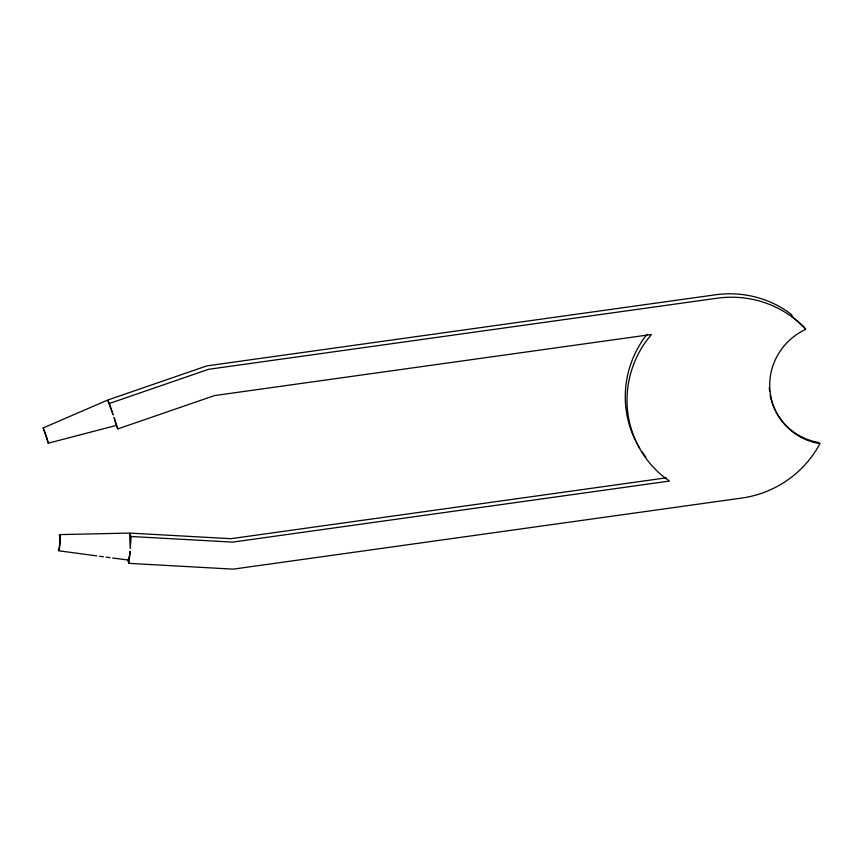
<?xml version="1.0" encoding="UTF-8"?>
<svg xmlns="http://www.w3.org/2000/svg" width="863" height="863" viewBox="0 0 863 863"><rect width="100%" height="100%" fill="white"/><g stroke="black" fill="none" stroke-linecap="round" stroke-linejoin="round"><path stroke-width="1.29" d="M666.376 477.832L230.906 538.695L129.428 533.075L59.558 534.607C61.068 536.473 59.482 554.478 58.404 549.386A6.861 0.787 -87 0 0 59.428 546.063M129.072 563.366L130 551.317C130.906 555.88 126.052 560.206 129.072 563.366L233.247 569.138L741.792 498.059A102.988 100.388 -27 0 0 818.998 445.373L819.85 443.636L818.825 442.557A61.791 60.237 -27 0 1 770.206 395.178M59.45 535.955L59.558 534.607M131.165 536.495L130.216 548.512L129.601 533.507L131.165 536.495L232.643 542.115L669.451 481.069L662.126 475.567A102.988 100.388 -27 0 1 645.632 341.845L651.371 334.51L214.563 395.567L117.886 428.879L116.3 425.75M59.428 546.042L59.504 545.405A6.861 0.798 -86.5 0 0 59.461 535.901M647.164 334.24L643.884 338.425A102.988 100.388 -27 0 0 639.828 448.35M44.045 430.324L43.15 427.951L107.605 400.076L206.85 365.88L715.395 294.801A102.988 100.388 -27 0 1 786.614 310.95L791.544 314.65L792.752 317.045L803.982 326.883L805.276 329.537A61.791 60.237 -27 0 0 770.152 392.449A61.791 60.237 -27 0 0 819.354 443.582L819.85 443.636M109.342 403.496L113.161 414.844L107.81 400.508L109.342 403.496L208.587 369.299L717.131 298.22A102.988 100.388 -27 0 1 804.499 327.897L805.751 329.342M46.624 437.595L48.274 443.183L114.865 425.793M116.419 425.901L114.056 417.498L117.886 428.879M58.296 550.734L96.796 555.869M99.45 556.225L103.441 556.764M106.095 557.11L110.076 557.649M112.729 558.005L127.336 559.947M48.274 443.183L44.25 430.615M43.15 427.951L44.207 430.756M44.391 431.241L46.753 437.617M645.804 456.991A102.988 100.388 -27 0 1 641.953 451.662M769.623 391.424A61.791 60.237 -27 0 1 769.278 387.649"/></g></svg>
